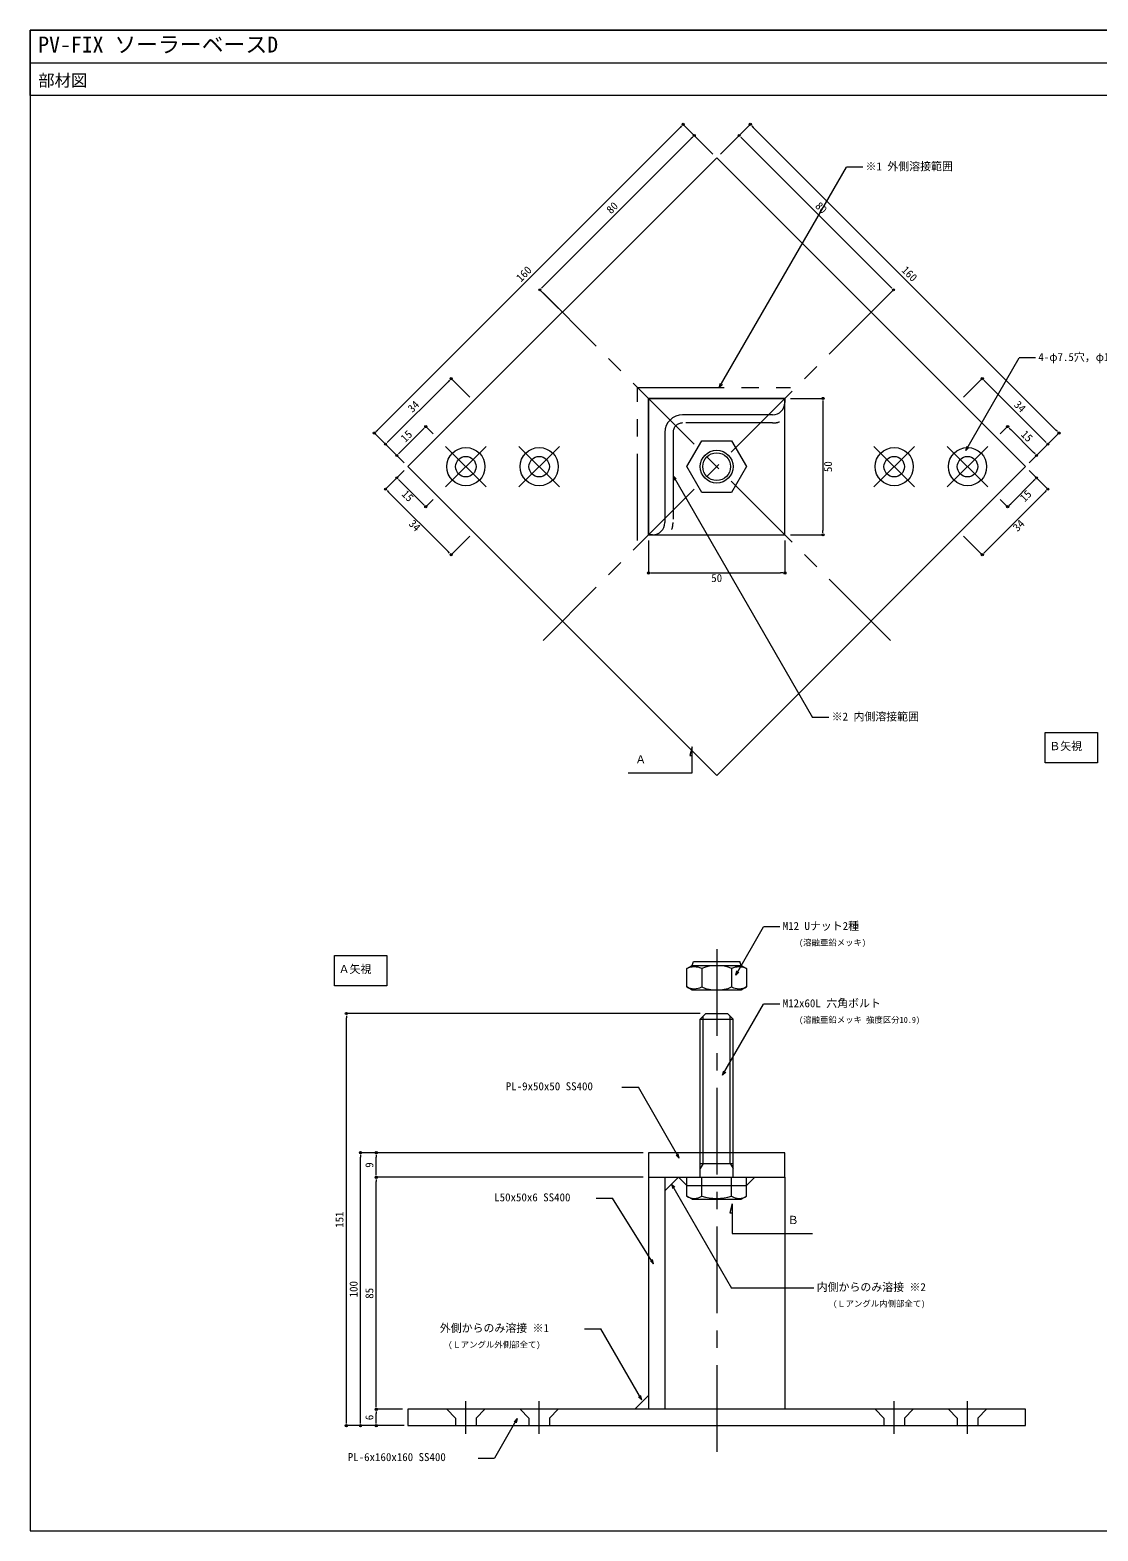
# Model space of a CAD drawing. Units: millimetres, scale not verified. Extents: x -400 to 400, y -275 to 275.
# Drawn here: x -400 to -9, y -275 to 275 of the extents above; entities that cross this region are included whole.
import ezdxf
from ezdxf.enums import TextEntityAlignment as Align

# ---------------------------------------------------------------- set-up
doc = ezdxf.new("R2010")
doc.units = ezdxf.units.MM
doc.header["$LTSCALE"] = 0.5
doc.linetypes.add('USER1', pattern=[101.6, 63.5, -12.7, 12.7, -12.7])
for name, color, linetype, lineweight in [('0-0_0', 7, 'Continuous', 18), ('0-1_WAKU', 7, 'Continuous', 18), ('0-3_MOJI', 7, 'Continuous', 18), ('0-5_sunpo', 7, 'Continuous', 18), ('0-6_KANAMONO_SCREW', 4, 'Continuous', 18), ('0-7_kijun', 1, 'USER1', 18), ('0-8_kanamono2', 3, 'Continuous', 18), ('0-9_kijun-2', 6, 'USER1', 18), ('0-B_pv', 4, 'Continuous', 18)]:
    doc.layers.add(name, color=color, linetype=linetype, lineweight=lineweight)
doc.styles.add('ＭＳ ゴシック', font='')
doc.styles.get('ＭＳ ゴシック').set_extended_font_data('MS Gothic')

# ---------------------------------------------------------------- blocks, each defined once
blk = doc.blocks.new('_Dot')
at = {"layer": '0-0_0'}
for p, q in [((-0.5, 0), (-1, 0)), ((0.25, 0), (-0.25, 0))]:
    blk.add_line(p, q, dxfattribs=at)
blk.add_circle((0, 0), 0.25, dxfattribs=at)

msp = doc.modelspace()

# ---------------------------------------------------------------- linework, layer by layer
at = {"layer": '0-0_0'}
msp.add_line((-399.9474, 262.8029), (400.0526, 262.8029), dxfattribs=at)
at = {"layer": '0-1_WAKU'}
for points in [[(-399.9474, -275.1971), (400.0526, -275.1971), (400.0526, 274.8029), (-399.9474, 274.8029)], [(400.0526, 250.8029), (-399.9474, 250.8029), (-399.9474, 274.8029), (400.0526, 274.8029)]]:
    msp.add_lwpolyline(points, close=True, dxfattribs=at)
at = {"layer": '0-3_MOJI'}
for p, q in [((-147.3418, 143.8029), (-100.7504, 224.5015)), ((-94.7504, 224.5015), (-100.7504, 224.5015)), ((-56.9805, 120.7322), (-37.4094, 154.6305)), ((-31.4094, 154.6305), (-37.4094, 154.6305)), ((-147.3418, 143.8029), (-146.9277, 145.3484)), ((-147.3418, 143.8029), (-146.2104, 144.9343)), ((-56.9805, 120.7322), (-56.5664, 122.2777)), ((-56.9805, 120.7322), (-55.8492, 121.8636)), ((-164.2994, 111.4458), (-113.164, 22.8766)), ((-164.2994, 111.4458), (-163.168, 110.3144)), ((-164.2994, 111.4458), (-163.8853, 109.9003)), ((-107.164, 22.8766), (-113.164, 22.8766)), ((-141.327, -71.5447), (-131.1109, -53.8498)), ((-125.1109, -53.8498), (-131.1109, -53.8498)), ((-141.327, -71.5447), (-140.9129, -69.9992)), ((-141.327, -71.5447), (-140.1956, -70.4134)), ((-146.1109, -108.1454), (-131.1109, -82.1646)), ((-125.1109, -82.1646), (-131.1109, -82.1646)), ((-146.1109, -108.1454), (-145.6967, -106.5999)), ((-146.1109, -108.1454), (-144.9795, -107.014)), ((-183.0036, -112.5911), (-177.0036, -112.5911)), ((-162.0036, -138.5718), (-177.0036, -112.5911)), ((-162.0036, -138.5718), (-163.135, -137.4405)), ((-162.0036, -138.5718), (-162.4177, -137.0264)), ((-164.7994, -148.0971), (-142.8141, -186.1768)), ((-164.7994, -148.0971), (-164.3853, -149.6426)), ((-164.7994, -148.0971), (-163.668, -149.2285)), ((-192.4406, -153.2848), (-186.4406, -153.2848)), ((-171.4406, -177.3041), (-186.4406, -153.2848)), ((-171.4406, -177.3041), (-171.8547, -175.7586)), ((-171.4406, -177.3041), (-172.5719, -176.1727)), ((-112.6416, -186.1768), (-142.8141, -186.1768)), ((-196.7891, -201.1781), (-190.7891, -201.1781)), ((-175.7891, -227.1588), (-190.7891, -201.1781)), ((-175.7891, -227.1588), (-176.9204, -226.0275)), ((-175.7891, -227.1588), (-176.2032, -225.6133)), ((-221.368, -234.0183), (-229.7072, -248.4623)), ((-221.368, -234.0183), (-222.4994, -235.1497)), ((-221.368, -234.0183), (-221.7821, -235.5638)), ((-235.7072, -248.4623), (-229.7072, -248.4623))]:
    msp.add_line(p, q, dxfattribs=at)
for points in [[(-27.9254, 17.3717), (-8.7762, 17.3717), (-8.7762, 6.3159), (-27.9254, 6.3159)], [(-288.3871, -64.3401), (-269.2379, -64.3401), (-269.2379, -75.3959), (-288.3871, -75.3959)]]:
    msp.add_lwpolyline(points, close=True, dxfattribs=at)
for points in [[(-180.6853, 2.5933), (-157.3109, 2.5933), (-157.3109, 12.1554), (-158.1766, 8.9245), (-157.3109, 8.9245)], [(-142.568, -155.3739), (-143.4337, -158.6048), (-142.568, -158.6048)], [(-142.568, -155.3739), (-142.568, -166.1848), (-113.1288, -166.1848)]]:
    msp.add_lwpolyline(points, dxfattribs=at)
at = {"layer": '0-5_sunpo'}
for p, q in [((-161.7279, 239.1058), (-272.6023, 128.2314)), ((-149.7136, 229.3542), (-160.5966, 240.2371)), ((-146.8852, 229.3542), (-136.0023, 240.2371)), ((-134.8709, 239.1058), (-23.9965, 128.2314)), ((-211.964, 180.7302), (-157.6582, 235.036)), ((-149.7136, 229.3542), (-156.5268, 236.1674)), ((-146.8852, 229.3542), (-140.072, 236.1674)), ((-84.6348, 180.7302), (-138.9406, 235.036)), ((-206.2822, 172.7856), (-213.0954, 179.5988)), ((-90.3167, 172.7856), (-83.5035, 179.5988)), ((-268.5325, 124.1617), (-246.7537, 145.9406)), ((-238.8091, 140.2587), (-245.6223, 147.0719)), ((-57.7897, 140.2587), (-50.9766, 147.0719)), ((-28.0663, 124.1617), (-49.8452, 145.9406)), ((-121.2994, 139.8029), (-109.3487, 139.8029)), ((-109.3487, 138.2029), (-109.3487, 91.4029)), ((-262.8507, 116.2171), (-273.7337, 127.1001)), ((-264.3898, 120.019), (-256.046, 128.3628)), ((-252.2441, 126.8237), (-254.9146, 129.4942)), ((-44.3547, 126.8237), (-41.6842, 129.4942)), ((-32.209, 120.019), (-40.5529, 128.3628)), ((-33.7481, 116.2171), (-22.8652, 127.1001)), ((-262.8507, 116.2171), (-269.6639, 123.0303)), ((-33.7481, 116.2171), (-26.9349, 123.0303)), ((-262.8507, 116.2171), (-265.5212, 118.8876)), ((-33.7481, 116.2171), (-31.0776, 118.8876)), ((-262.8507, 113.3887), (-269.6639, 106.5755)), ((-262.8507, 113.3887), (-265.5212, 110.7182)), ((-33.7481, 113.3887), (-31.0776, 110.7182)), ((-33.7481, 113.3887), (-26.9349, 106.5755)), ((-268.5325, 105.4441), (-246.7537, 83.6652)), ((-264.3898, 109.5868), (-256.046, 101.243)), ((-28.0663, 105.4441), (-49.8452, 83.6652)), ((-32.209, 109.5868), (-40.5529, 101.243)), ((-252.2441, 102.7821), (-254.9146, 100.1116)), ((-44.3547, 102.7821), (-41.6842, 100.1116)), ((-238.8091, 89.347), (-245.6223, 82.5339)), ((-121.2994, 89.8029), (-109.3487, 89.8029)), ((-57.7897, 89.347), (-50.9766, 82.5339)), ((-173.2994, 87.8029), (-173.2994, 75.8522)), ((-123.2994, 87.8029), (-123.2994, 75.8522)), ((-171.6994, 75.8522), (-124.8994, 75.8522)), ((-154.2994, -85.5971), (-284.0129, -85.5971)), ((-284.0129, -234.9971), (-284.0129, -87.1971)), ((-175.2994, -136.5971), (-278.8273, -136.5971)), ((-175.2994, -136.5971), (-273.0408, -136.5971)), ((-278.8273, -234.9971), (-278.8273, -138.1971)), ((-273.0408, -143.9971), (-273.0408, -138.1971)), ((-175.2994, -145.5971), (-273.0408, -145.5971)), ((-175.2994, -145.5971), (-273.0408, -145.5971)), ((-273.0408, -228.9971), (-273.0408, -147.1971)), ((-263.4365, -230.5971), (-273.0408, -230.5971)), ((-263.4365, -230.5971), (-273.0408, -230.5971)), ((-273.0408, -234.9971), (-273.0408, -232.1971)), ((-262.7823, -236.5971), (-284.0129, -236.5971)), ((-263.4365, -236.5971), (-278.8273, -236.5971)), ((-263.4365, -236.5971), (-273.0408, -236.5971))]:
    msp.add_line(p, q, dxfattribs=at)
at = {"layer": '0-6_KANAMONO_SCREW'}
for p, q in [((-153.7842, -69.1343), (-153.7842, -75.8599)), ((-142.8146, -69.1343), (-142.8146, -75.8599)), ((-139.2994, -67.9971), (-139.7994, -66.4971))]:
    msp.add_line(p, q, dxfattribs=at)
msp.add_lwpolyline([(-159.2691, -69.1343), (-157.2994, -67.9971), (-139.2994, -67.9971), (-137.3298, -69.1343), (-137.3298, -75.8599), (-139.2994, -76.9971), (-157.2994, -76.9971), (-159.2691, -75.8599)], close=True, dxfattribs=at)
msp.add_lwpolyline([(-157.2994, -67.9971), (-156.7994, -66.4971), (-139.7994, -66.4971)], dxfattribs=at)
for centre, radius, start, end in [((-156.5267, -74.7173), 6.2202, 63.83959, 116.16041), ((-148.2994, -81.7929), 13.7957, 66.5734, 113.4266), ((-140.0722, -74.7173), 6.2202, 63.83959, 116.16041), ((-156.5267, -70.2769), 6.2202, 243.83959, 296.16041), ((-148.2994, -63.2014), 13.7957, 246.5734, 293.4266), ((-140.0722, -70.2769), 6.2202, 243.83959, 296.16041)]:
    msp.add_arc(centre, radius, start, end, dxfattribs=at)
at = {"layer": '0-7_kijun'}
for p, q in [((-84.6598, 51.1633), (-211.939, 178.4425)), ((-84.6598, 178.4425), (-211.939, 51.1633)), ((-232.7987, 122.2275), (-247.6479, 107.3783)), ((-232.7987, 107.3783), (-247.6479, 122.2275)), ((-205.9286, 122.2275), (-220.7779, 107.3783)), ((-205.9286, 107.3783), (-220.7779, 122.2275)), ((-75.821, 122.2275), (-90.6702, 107.3783)), ((-75.821, 107.3783), (-90.6702, 122.2275)), ((-48.9509, 122.2275), (-63.8002, 107.3783)), ((-48.9509, 107.3783), (-63.8002, 122.2275)), ((-148.2994, -61.9971), (-148.2994, -250.1971)), ((-240.2233, -239.5971), (-240.2233, -227.5971)), ((-213.3532, -239.5971), (-213.3532, -227.5971)), ((-83.2456, -239.5971), (-83.2456, -227.5971)), ((-56.3755, -239.5971), (-56.3755, -227.5971))]:
    msp.add_line(p, q, dxfattribs=at)
at = {"layer": '0-8_kanamono2'}
for p, q in [((-127.7994, 133.8029), (-160.7994, 133.8029)), ((-167.2994, 127.3029), (-167.2994, 94.3029)), ((-171.7994, 89.8029), (-173.2994, 89.8029)), ((-154.2994, -145.5971), (-154.2994, -136.5971)), ((-153.2994, -140.5971), (-153.2994, -136.5971)), ((-143.2994, -140.5971), (-143.2994, -136.5971)), ((-142.2994, -145.5971), (-142.2994, -136.5971)), ((-153.2994, -140.5971), (-154.2994, -142.3292)), ((-154.2994, -140.5971), (-142.2994, -140.5971)), ((-143.2994, -140.5971), (-142.2994, -142.3292))]:
    msp.add_line(p, q, dxfattribs=at)
for points in [[(-173.2994, 89.8029), (-173.2994, 139.8029), (-123.2994, 139.8029), (-123.2994, 138.3029)], [(-247.2233, -230.5971), (-243.9733, -233.8471), (-243.9733, -236.5971)], [(-233.2233, -230.5971), (-236.4733, -233.8471), (-236.4733, -236.5971)], [(-220.3532, -230.5971), (-217.1032, -233.8471), (-217.1032, -236.5971)], [(-206.3532, -230.5971), (-209.6032, -233.8471), (-209.6032, -236.5971)], [(-90.2456, -230.5971), (-86.9956, -233.8471), (-86.9956, -236.5971)], [(-76.2456, -230.5971), (-79.4956, -233.8471), (-79.4956, -236.5971)], [(-63.3755, -230.5971), (-60.1255, -233.8471), (-60.1255, -236.5971)], [(-49.3755, -230.5971), (-52.6255, -233.8471), (-52.6255, -236.5971)]]:
    msp.add_lwpolyline(points, dxfattribs=at)
msp.add_lwpolyline([(-153.7842, 124.3029), (-142.8146, 124.3029), (-137.3298, 114.8029), (-142.8146, 105.3029), (-153.7842, 105.3029), (-159.2691, 114.8029)], close=True, dxfattribs=at)
for centre, radius, start, end in [((-127.7994, 138.3029), 4.5, 270, 0), ((-160.7994, 127.3029), 6.5, 90, 180), ((-171.7994, 94.3029), 4.5, 270, 0)]:
    msp.add_arc(centre, radius, start, end, dxfattribs=at)
at = {"layer": '0-9_kijun-2'}
for p, q in [((-164.2994, 127.3029), (-164.2994, 94.3029)), ((-127.7994, 130.8029), (-160.7994, 130.8029))]:
    msp.add_line(p, q, dxfattribs=at)
msp.add_lwpolyline([(-177.2994, 87.8029), (-177.2994, 143.8029), (-121.2994, 143.8029)], dxfattribs=at)
for centre, radius, start, end in [((-160.7994, 127.3029), 3.5, 90, 180), ((-127.7994, 138.3029), 7.5, 270, 289.47122), ((-171.7994, 94.3029), 7.5, 340.52878, 0)]:
    msp.add_arc(centre, radius, start, end, dxfattribs=at)
at = {"layer": '0-B_pv'}
for p, q in [((-154.2994, -87.5971), (-152.2994, -85.5971)), ((-154.2994, -136.5971), (-154.2994, -87.5971)), ((-153.2994, -136.5971), (-153.2994, -86.5971)), ((-152.2994, -85.5971), (-144.2994, -85.5971)), ((-143.2994, -136.5971), (-143.2994, -86.5971)), ((-142.2994, -136.5971), (-142.2994, -87.5971)), ((-173.2994, -145.5971), (-173.2994, -230.5971)), ((-167.2994, -145.5971), (-167.2994, -230.5971)), ((-159.2691, -145.5971), (-137.3298, -145.5971)), ((-153.7842, -152.4599), (-153.7842, -145.5971)), ((-142.8146, -152.4599), (-142.8146, -145.5971)), ((-137.3298, -152.4599), (-137.3298, -145.5971)), ((-123.2994, -145.5971), (-123.2994, -230.5971)), ((-157.2994, -153.5971), (-139.2994, -153.5971)), ((-139.2994, -153.5971), (-137.3298, -152.4599)), ((-178.2994, -230.5971), (-173.2994, -225.5971)), ((-148.2994, -230.5971), (-148.2994, -236.5971))]:
    msp.add_line(p, q, dxfattribs=at)
for points in [[(-261.4365, 114.8029), (-148.2994, 1.6658), (-35.1623, 114.8029), (-148.2994, 227.94)], [(-173.2994, 89.8029), (-123.2994, 89.8029), (-123.2994, 139.8029), (-173.2994, 139.8029)], [(-173.2994, -145.5971), (-123.2994, -145.5971), (-123.2994, -136.5971), (-173.2994, -136.5971)], [(-261.4365, -236.5971), (-35.1623, -236.5971), (-35.1623, -230.5971), (-261.4365, -230.5971)]]:
    msp.add_lwpolyline(points, close=True, dxfattribs=at)
for points in [[(-154.2994, -87.5971), (-142.2994, -87.5971), (-144.2994, -85.5971)], [(-167.2994, -150.5971), (-162.2994, -145.5971), (-159.2691, -148.5971), (-137.3298, -148.5971), (-134.3298, -145.5971)], [(-157.2994, -153.5971), (-159.2691, -152.4599), (-159.2691, -145.5971)]]:
    msp.add_lwpolyline(points, dxfattribs=at)
for centre, radius in [((-240.2233, 114.8029), 7), ((-213.3532, 114.8029), 7), ((-83.2456, 114.8029), 7), ((-56.3755, 114.8029), 7), ((-240.2233, 114.8029), 3.75), ((-213.3532, 114.8029), 3.75), ((-148.2994, 114.8029), 6), ((-148.2994, 114.8029), 5.053), ((-83.2456, 114.8029), 3.75), ((-56.3755, 114.8029), 3.75)]:
    msp.add_circle(centre, radius, dxfattribs=at)
for centre, radius, start, end in [((-156.5267, -148.4524), 4.8561, 235.61575, 304.38425), ((-148.2994, -135.1569), 18.1515, 252.41205, 287.58795), ((-140.0722, -148.4524), 4.8561, 235.61575, 304.38425)]:
    msp.add_arc(centre, radius, start, end, dxfattribs=at)

# ---------------------------------------------------------------- block references
at = {"layer": '0-5_sunpo', "xscale": 1.6, "yscale": 1.6}
for p, rotation in [((-160.5966, 240.2371), 45), ((-156.5268, 236.1674), 45), ((-140.072, 236.1674), 135), ((-136.0023, 240.2371), 135), ((-213.0954, 179.5988), 225), ((-83.5035, 179.5988), 315), ((-245.6223, 147.0719), 45), ((-50.9766, 147.0719), 135), ((-109.3487, 139.8029), 90), ((-273.7337, 127.1001), 225), ((-254.9146, 129.4942), 45), ((-41.6842, 129.4942), 135), ((-22.8652, 127.1001), 315), ((-269.6639, 123.0303), 225), ((-26.9349, 123.0303), 315), ((-265.5212, 118.8876), 225), ((-31.0776, 118.8876), 315), ((-265.5212, 110.7182), 135), ((-31.0776, 110.7182), 45), ((-269.6639, 106.5755), 135), ((-26.9349, 106.5755), 45), ((-254.9146, 100.1116), 315), ((-41.6842, 100.1116), 225), ((-109.3487, 89.8029), 270), ((-245.6223, 82.5339), 315), ((-50.9766, 82.5339), 225), ((-173.2994, 75.8522), 180), ((-284.0129, -85.5971), 90), ((-278.8273, -136.5971), 90), ((-273.0408, -136.5971), 90), ((-273.0408, -145.5971), 270), ((-273.0408, -145.5971), 90), ((-273.0408, -230.5971), 270), ((-273.0408, -230.5971), 90), ((-284.0129, -236.5971), 270), ((-278.8273, -236.5971), 270), ((-273.0408, -236.5971), 270)]:
    msp.add_blockref('_Dot', p, dxfattribs=dict(at, rotation=rotation))
msp.add_blockref('_Dot', (-123.2994, 75.8522), dxfattribs=at)

# ---------------------------------------------------------------- texts
at = {"layer": '0-1_WAKU', "style": 'ＭＳ ゴシック'}
for s, height, p in [('PV-FIX ソーラーベースD', 5.865, (-396.9474, 264.8029)), ('部材図', 4.399, (-396.9474, 252.8029))]:
    msp.add_text(s, height=height, dxfattribs=at).set_placement(p, align=Align.BOTTOM_LEFT)
at = {"layer": '0-3_MOJI', "style": 'ＭＳ ゴシック'}
for s, height, p in [('※1 外側溶接範囲', 2.933, (-93.7504, 222.5015)), ('4-φ7.5穴，φ14皿ザグリ', 2.933, (-30.4094, 152.6305)), ('※2 内側溶接範囲', 2.933, (-106.164, 20.8766)), ('Ｂ矢視', 2.933, (-26.3849, 10.0367)), ('Ａ', 2.933, (-178.1438, 5.1703)), ('M12 Uナット2種', 2.933, (-124.1109, -55.8498)), ('(溶融亜鉛メッキ)', 2.199, (-118.1109, -61.3498)), ('Ａ矢視', 2.933, (-286.8466, -71.6751)), ('M12x60L 六角ボルト', 2.933, (-124.1109, -84.1646)), ('(溶融亜鉛メッキ 強度区分10.9)', 2.199, (-118.1109, -89.6646)), ('PL-9x50x50 SS400', 2.933, (-225.5874, -114.5911)), ('L50x50x6 SS400', 2.933, (-229.8264, -155.2848)), ('Ｂ', 2.933, (-122.2745, -163.6078)), ('内側からのみ溶接 ※2', 2.933, (-111.6416, -188.1768)), ('(Ｌアングル内側部全て)', 2.199, (-105.6416, -193.6768)), ('外側からのみ溶接 ※1', 2.933, (-249.7688, -203.1781)), ('(Ｌアングル外側部全て)', 2.199, (-246.6723, -208.6781)), ('PL-6x160x160 SS400', 2.933, (-283.4889, -250.4623))]:
    msp.add_text(s, height=height, dxfattribs=at).set_placement(p, align=Align.BOTTOM_LEFT)
at = {"layer": '0-5_sunpo', "style": 'ＭＳ ゴシック'}
for s, rotation, p in [('80', 45, (-186.3667, 206.6103)), ('80', 315, (-113.0605, 209.4388)), ('160', 45, (-219.4279, 181.6887)), ('160', 315, (-81.4136, 185.9313)), ('34', 45, (-259.1987, 133.7783)), ('34', 315, (-40.2285, 136.6068)), ('15', 45, (-261.7735, 122.9181)), ('15', 315, (-37.6537, 125.7465)), ('50', 90, (-105.1487, 112.8029)), ('15', 315, (-264.602, 103.8593)), ('15', 45, (-34.8253, 101.0308)), ('34', 315, (-262.0272, 92.999)), ('34', 45, (-37.4001, 90.1706)), ('9', 90, (-273.2408, -142.0971)), ('151', 90, (-284.2129, -164.0971)), ('100', 90, (-279.0273, -189.5971)), ('85', 90, (-273.2408, -190.0971)), ('6', 90, (-273.2408, -234.5971))]:
    msp.add_text(s, height=2.933, rotation=rotation, dxfattribs=at).set_placement(p, align=Align.BOTTOM_LEFT)
msp.add_text('50', height=2.933, dxfattribs=at).set_placement((-150.2994, 71.6522), align=Align.BOTTOM_LEFT)

doc.saveas('drawing.dxf')
